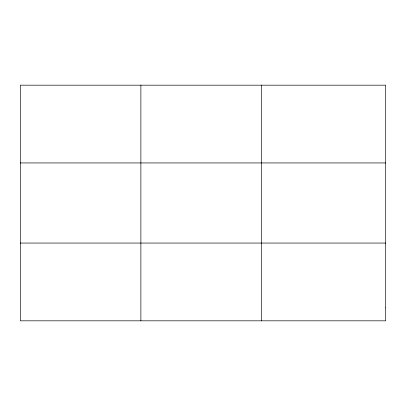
<?xml version="1.0" encoding="UTF-8"?>
<svg xmlns="http://www.w3.org/2000/svg" width="406" height="406" viewBox="0 0 406 406"><rect width="100%" height="100%" fill="white"/><g stroke="black" fill="none" stroke-linecap="round" stroke-linejoin="round"><path stroke-width="0.61" d="M140.882 320.821L140.882 85.179M261.464 320.821L261.464 85.179M20.3 162.943L385.7 162.943M20.3 243.057L385.7 243.057M385.7 307.86L385.7 320.821L20.3 320.821L20.3 85.179L385.7 85.179L385.7 307.86"/></g></svg>
